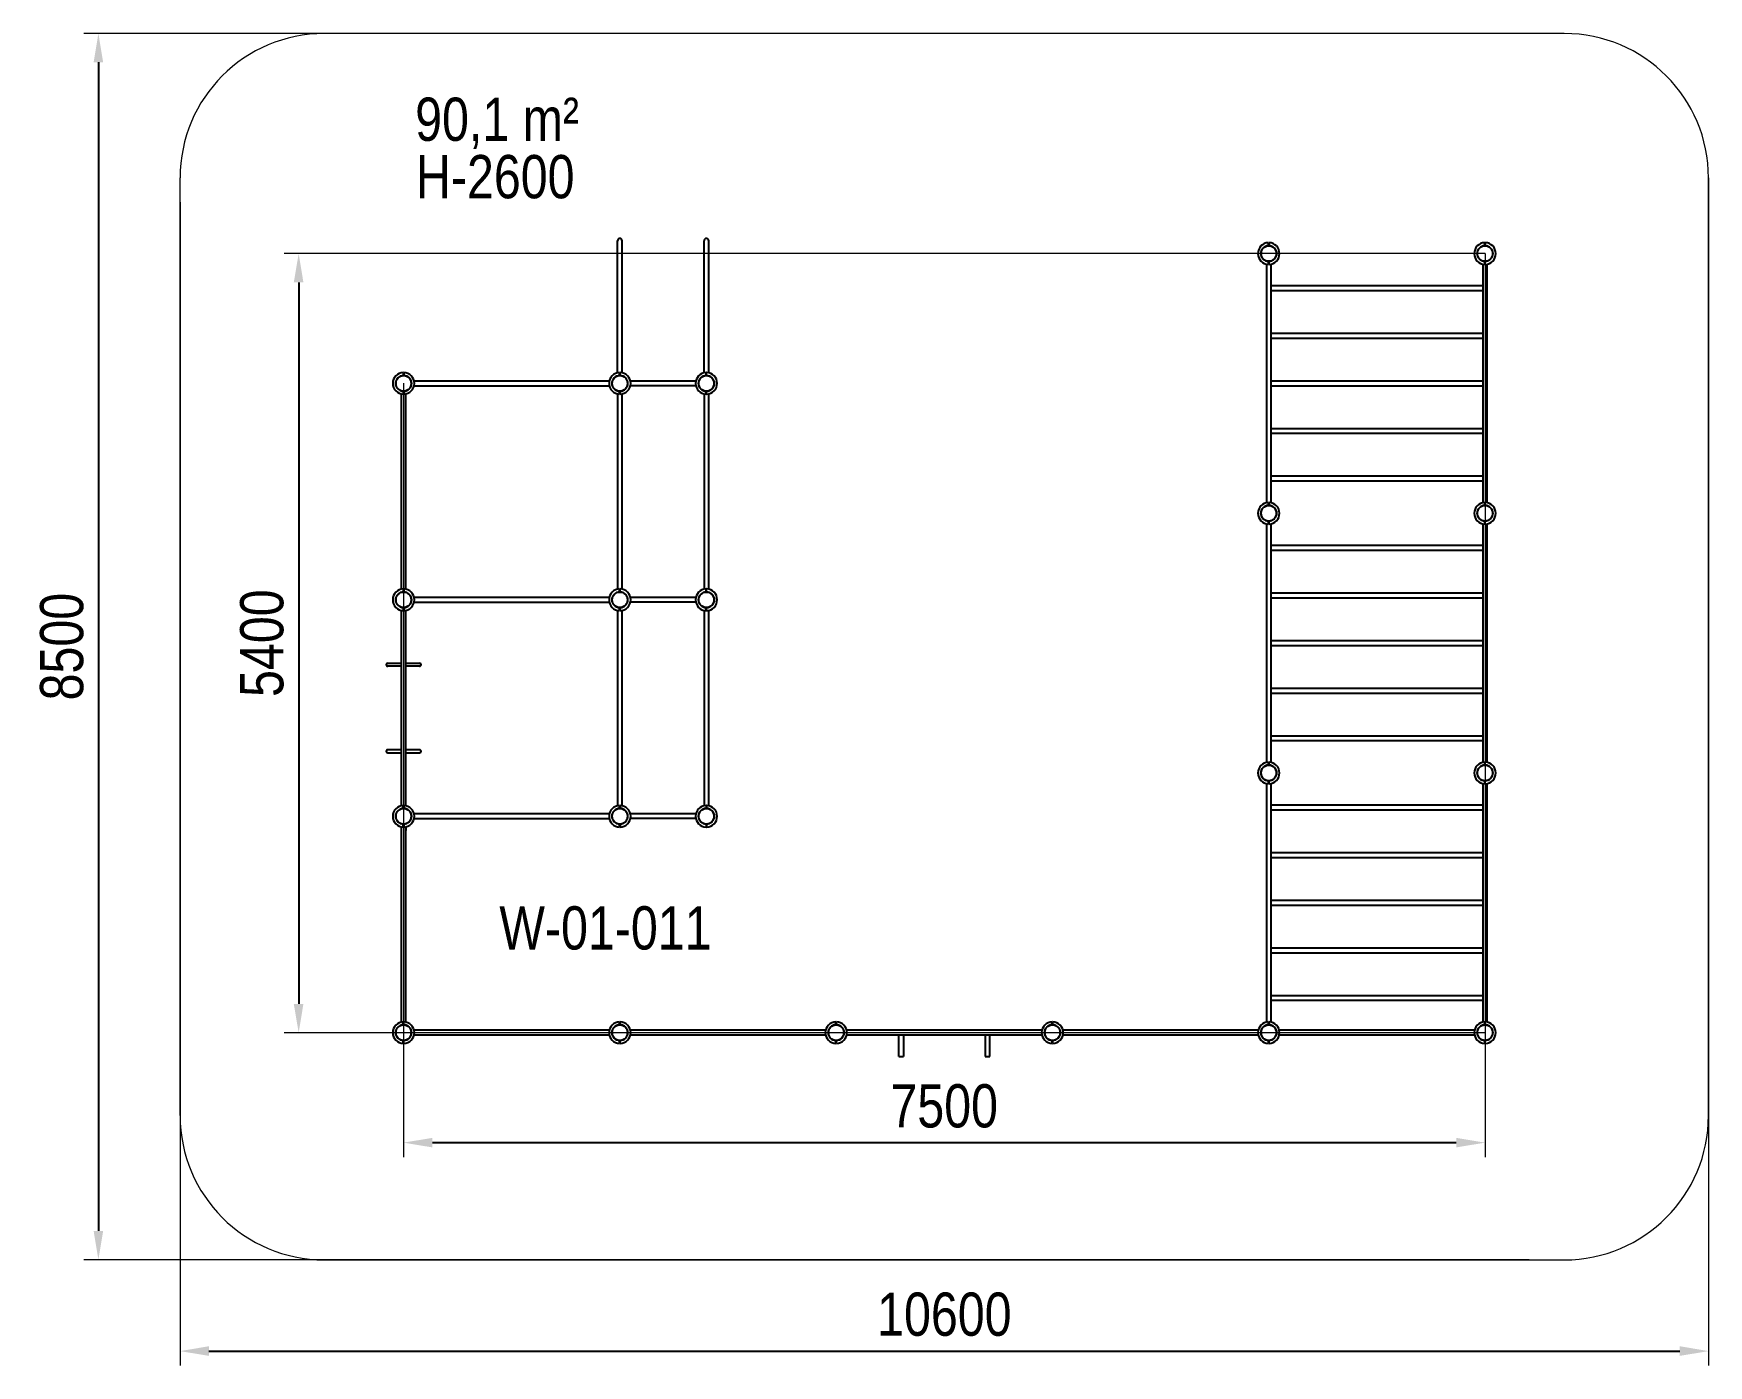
# Model space of a CAD drawing. Header units: millimetres. Extents: x -5631 to 5986, y -5254 to 3979.
import ezdxf

# ---------------------------------------------------------------- set-up
doc = ezdxf.new("R2010")
doc.units = ezdxf.units.MM
for name, color, linetype in [('DIKOM_АРТИКУЛ', 7, 'Continuous'), ('DIKOM_ЗОНА', 80, 'Continuous'), ('DIKOM_ОБЪЕКТ', 7, 'Continuous'), ('DIKOM_РАЗМЕР_ЗОНА', 7, 'Continuous'), ('DIKOM_РАЗМЕР_ОБЪЕКТА', 7, 'Continuous')]:
    doc.layers.add(name, color=color, linetype=linetype)
doc.styles.add('style1', font='arial.ttf', dxfattribs={"width": 0.8})
doc.dimstyles.new('1-50', dxfattribs={"dimtxt": 300, "dimasz": 200, "dimexe": 100, "dimexo": 0, "dimgap": 100, "dimtad": 1, "dimdec": 0, "dimtxsty": 'style1', "dimcen": 0, "dimclrd": 7, "dimclre": 7, "dimadec": 1, "dimazin": 2, "dimtfac": 1, "dimtdec": 0, "dimtmove": 0, "dimatfit": 3, "dimfxl": 0, "dimlwd": 25, "dimlwe": 18, "dimarcsym": 0})

# ---------------------------------------------------------------- blocks, each defined once
blk = doc.blocks.new('*D0')
at = {"layer": 'Defpoints', "color": 0, "transparency": 16777216}
for p in [(4436, 2453), (-3065, 1554), (4436, -3709)]:
    blk.add_point(p, dxfattribs=at)
at = {"layer": 'DIKOM_РАЗМЕР_ОБЪЕКТА', "color": 7, "lineweight": 18, "transparency": 16777216}
for p, q in [((4436, 2453), (4436, -3809)), ((-3065, 1554), (-3065, -3809))]:
    blk.add_line(p, q, dxfattribs=at)
at = {"layer": 'DIKOM_РАЗМЕР_ОБЪЕКТА', "color": 7, "lineweight": 25, "transparency": 16777216}
blk.add_line((-2865, -3709), (4236, -3709), dxfattribs=at)
at = {"layer": 'DIKOM_РАЗМЕР_ОБЪЕКТА', "color": 7, "transparency": 16777216}
for points in [[(-2865, -3676), (-2865, -3742), (-3065, -3709)], [(4236, -3676), (4236, -3742), (4436, -3709)]]:
    blk.add_solid(points, dxfattribs=at)
at = {"layer": 'DIKOM_РАЗМЕР_ОБЪЕКТА', "color": 0, "transparency": 16777216, "insert": (685, -3456), "char_height": 300, "attachment_point": 5, "style": 'style1'}
blk.add_mtext('7500', dxfattribs=at)
blk = doc.blocks.new('*D1')
at = {"layer": 'Defpoints', "color": 0, "transparency": 16777216}
for p in [(5986, 2979), (-4614, 2810), (5986, -5154)]:
    blk.add_point(p, dxfattribs=at)
at = {"layer": 'DIKOM_РАЗМЕР_ЗОНА', "color": 7, "lineweight": 18, "transparency": 16777216}
for p, q in [((5986, 2979), (5986, -5254)), ((-4614, 2810), (-4614, -5254))]:
    blk.add_line(p, q, dxfattribs=at)
at = {"layer": 'DIKOM_РАЗМЕР_ЗОНА', "color": 7, "lineweight": 25, "transparency": 16777216}
blk.add_line((-4414, -5154), (5786, -5154), dxfattribs=at)
at = {"layer": 'DIKOM_РАЗМЕР_ЗОНА', "color": 7, "transparency": 16777216}
for points in [[(-4414, -5120), (-4414, -5187), (-4614, -5154)], [(5786, -5120), (5786, -5187), (5986, -5154)]]:
    blk.add_solid(points, dxfattribs=at)
at = {"layer": 'DIKOM_РАЗМЕР_ЗОНА', "color": 0, "transparency": 16777216, "insert": (686, -4900), "char_height": 300, "attachment_point": 5, "style": 'style1'}
blk.add_mtext('10600', dxfattribs=at)
blk = doc.blocks.new('*D2')
at = {"layer": 'Defpoints', "color": 0, "transparency": 16777216}
for p in [(4436, 2453), (-3792, -2947), (4436, -2947)]:
    blk.add_point(p, dxfattribs=at)
at = {"layer": 'DIKOM_РАЗМЕР_ОБЪЕКТА', "color": 7, "lineweight": 18, "transparency": 16777216}
for p, q in [((4436, 2453), (-3892, 2453)), ((4436, -2947), (-3892, -2947))]:
    blk.add_line(p, q, dxfattribs=at)
at = {"layer": 'DIKOM_РАЗМЕР_ОБЪЕКТА', "color": 7, "lineweight": 25, "transparency": 16777216}
blk.add_line((-3792, 2253), (-3792, -2747), dxfattribs=at)
at = {"layer": 'DIKOM_РАЗМЕР_ОБЪЕКТА', "color": 7, "transparency": 16777216}
for points in [[(-3826, 2253), (-3759, 2253), (-3792, 2453)], [(-3826, -2747), (-3759, -2747), (-3792, -2947)]]:
    blk.add_solid(points, dxfattribs=at)
at = {"layer": 'DIKOM_РАЗМЕР_ОБЪЕКТА', "color": 0, "transparency": 16777216, "insert": (-4046, -247), "char_height": 300, "attachment_point": 5, "rotation": 90, "style": 'style1'}
blk.add_mtext('5400', dxfattribs=at)
blk = doc.blocks.new('*D3')
at = {"layer": 'Defpoints', "color": 0, "transparency": 16777216}
for p in [(4319, 3979), (-5181, -4521), (4741, -4521)]:
    blk.add_point(p, dxfattribs=at)
at = {"layer": 'DIKOM_РАЗМЕР_ЗОНА', "color": 7, "lineweight": 18, "transparency": 16777216}
for p, q in [((4319, 3979), (-5281, 3979)), ((4741, -4521), (-5281, -4521))]:
    blk.add_line(p, q, dxfattribs=at)
at = {"layer": 'DIKOM_РАЗМЕР_ЗОНА', "color": 7, "lineweight": 25, "transparency": 16777216}
blk.add_line((-5181, 3779), (-5181, -4321), dxfattribs=at)
at = {"layer": 'DIKOM_РАЗМЕР_ЗОНА', "color": 7, "transparency": 16777216}
for points in [[(-5214, 3779), (-5148, 3779), (-5181, 3979)], [(-5214, -4321), (-5148, -4321), (-5181, -4521)]]:
    blk.add_solid(points, dxfattribs=at)
at = {"layer": 'DIKOM_РАЗМЕР_ЗОНА', "color": 0, "transparency": 16777216, "insert": (-5434, -271), "char_height": 300, "attachment_point": 5, "rotation": 90, "style": 'style1'}
blk.add_mtext('8500', dxfattribs=at)

msp = doc.modelspace()

# ---------------------------------------------------------------- linework, layer by layer
at = {"layer": 'DIKOM_ЗОНА', "color": 3, "lineweight": 15}
for p, q in [((4985.5, 3978.5), (-3614.5, 3978.5)), ((-4614.5, -3521.5), (-4614.5, 2978.5)), ((5985.5, -3521.5), (5985.5, 2978.5)), ((-3614.5, -4521.5), (4985.5, -4521.5))]:
    msp.add_line(p, q, dxfattribs=at)
for centre, start, end in [((-3614.5, 2978.5), 90, 180), ((4985.5, 2978.5), 0, 90), ((-3614.5, -3521.5), 180, 270), ((4985.5, -3521.5), 270, 0)]:
    msp.add_arc(centre, 1000, start, end, dxfattribs=at)
at = {"layer": 'DIKOM_ОБЪЕКТ'}
for p, q in [((-1580.5, 1626.8), (-1580.5, 2542.5)), ((-1548.5, 1626.8), (-1548.5, 2542.5)), ((-980.5, 1626.8), (-980.5, 2542.5)), ((-948.5, 1626.8), (-948.5, 2542.5)), ((2933.5, 2508), (2933.5, 2528.5)), ((2937.5, 2508), (2937.5, 2528.5)), ((4433.5, 2508), (4433.5, 2528.5)), ((4437.5, 2508), (4437.5, 2528.5)), ((-1580.5, 1626.8), (-1580.5, 2426.5)), ((-1548.5, 1626.8), (-1548.5, 2426.5)), ((-980.5, 1626.8), (-980.5, 2426.5)), ((-948.5, 1626.8), (-948.5, 2426.5)), ((2919.5, 2380.2), (2919.5, 726.8)), ((2933.5, 2378.5), (2933.5, 2399)), ((2937.5, 2398.5), (2933.5, 2398.5)), ((2937.5, 2378.5), (2937.5, 2399)), ((2951.5, 726.8), (2951.5, 2380.2)), ((4419.5, 2380.2), (4419.5, 726.8)), ((4433.5, 2378.5), (4433.5, 2399)), ((4437.5, 2398.5), (4433.5, 2398.5)), ((4437.5, 2378.5), (4437.5, 2399)), ((4451.5, 726.8), (4451.5, 2380.2)), ((4419.5, 2229.5), (2951.5, 2229.5)), ((2951.5, 2197.5), (4419.5, 2197.5)), ((4419.5, 1899.5), (2951.5, 1899.5)), ((2951.5, 1867.5), (4419.5, 1867.5)), ((-3066.5, 1628.5), (-3066.5, 1608)), ((-3062.5, 1628.5), (-3062.5, 1608)), ((-1566.5, 1608), (-1566.5, 1628.5)), ((-1566.5, 1608), (-1566.5, 1628.5)), ((-1566.5, 1608), (-1566.5, 1628.5)), ((-1562.5, 1608), (-1562.5, 1628.5)), ((-1562.5, 1608), (-1562.5, 1628.5)), ((-1562.5, 1608), (-1562.5, 1628.5)), ((-966.5, 1608), (-966.5, 1628.5)), ((-966.5, 1608), (-966.5, 1628.5)), ((-966.5, 1608), (-966.5, 1628.5)), ((-962.5, 1608), (-962.5, 1628.5)), ((-962.5, 1608), (-962.5, 1628.5)), ((-962.5, 1608), (-962.5, 1628.5)), ((-3066.5, 1608.5), (-3062.5, 1608.5)), ((-1637.8, 1569.5), (-2991.2, 1569.5)), ((-2991.2, 1537.5), (-1637.8, 1537.5)), ((-1039.5, 1569.5), (-1489.5, 1569.5)), ((-1039.5, 1537.5), (-1489.5, 1537.5)), ((4419.5, 1569.5), (2951.5, 1569.5)), ((2951.5, 1537.5), (4419.5, 1537.5)), ((-3080.5, 1480.2), (-3080.5, 126.8)), ((-3066.5, 1499), (-3066.5, 1478.5)), ((-3066.5, 1499), (-3066.5, 1478.5)), ((-3062.5, 1499), (-3062.5, 1478.5)), ((-3062.5, 1499), (-3062.5, 1478.5)), ((-3048.5, 126.8), (-3048.5, 1480.2)), ((-1580.5, 1480.2), (-1580.5, 126.8)), ((-1566.5, 1478.5), (-1566.5, 1499)), ((-1566.5, 1478.5), (-1566.5, 1499)), ((-1566.5, 1478.5), (-1566.5, 1499)), ((-1562.5, 1498.5), (-1566.5, 1498.5)), ((-1562.5, 1498.5), (-1566.5, 1498.5)), ((-1562.5, 1498.5), (-1566.5, 1498.5)), ((-1562.5, 1478.5), (-1562.5, 1499)), ((-1562.5, 1478.5), (-1562.5, 1499)), ((-1562.5, 1478.5), (-1562.5, 1499)), ((-1548.5, 126.8), (-1548.5, 1480.2)), ((-980.5, 1480.2), (-980.5, 126.8)), ((-966.5, 1478.5), (-966.5, 1499)), ((-966.5, 1478.5), (-966.5, 1499)), ((-966.5, 1478.5), (-966.5, 1499)), ((-962.5, 1498.5), (-966.5, 1498.5)), ((-962.5, 1498.5), (-966.5, 1498.5)), ((-962.5, 1498.5), (-966.5, 1498.5)), ((-962.5, 1478.5), (-962.5, 1499)), ((-962.5, 1478.5), (-962.5, 1499)), ((-962.5, 1478.5), (-962.5, 1499)), ((-948.5, 126.8), (-948.5, 1480.2)), ((4419.5, 1239.5), (2951.5, 1239.5)), ((2951.5, 1207.5), (4419.5, 1207.5)), ((4419.5, 909.5), (2951.5, 909.5)), ((2951.5, 877.5), (4419.5, 877.5)), ((2933.5, 708), (2933.5, 728.5)), ((2933.5, 708), (2933.5, 728.5)), ((2937.5, 708), (2937.5, 728.5)), ((2937.5, 708), (2937.5, 728.5)), ((4433.5, 708), (4433.5, 728.5)), ((4433.5, 708), (4433.5, 728.5)), ((4437.5, 708), (4437.5, 728.5)), ((4437.5, 708), (4437.5, 728.5)), ((2933.5, 578.5), (2933.5, 599)), ((2933.5, 578.5), (2933.5, 599)), ((2937.5, 598.5), (2933.5, 598.5)), ((2937.5, 598.5), (2933.5, 598.5)), ((2937.5, 578.5), (2937.5, 599)), ((2937.5, 578.5), (2937.5, 599)), ((4433.5, 578.5), (4433.5, 599)), ((4433.5, 578.5), (4433.5, 599)), ((4437.5, 598.5), (4433.5, 598.5)), ((4437.5, 598.5), (4433.5, 598.5)), ((4437.5, 578.5), (4437.5, 599)), ((4437.5, 578.5), (4437.5, 599)), ((2919.5, 580.2), (2919.5, -1073.2)), ((2951.5, -1073.2), (2951.5, 580.2)), ((4419.5, 580.2), (4419.5, -1073.2)), ((4451.5, -1073.2), (4451.5, 580.2)), ((4419.5, 429.5), (2951.5, 429.5)), ((2951.5, 397.5), (4419.5, 397.5)), ((-3066.5, 128.5), (-3066.5, 108)), ((-3062.5, 128.5), (-3062.5, 108)), ((-1566.5, 108), (-1566.5, 128.5)), ((-1566.5, 108), (-1566.5, 128.5)), ((-1566.5, 108), (-1566.5, 128.5)), ((-1562.5, 108), (-1562.5, 128.5)), ((-1562.5, 108), (-1562.5, 128.5)), ((-1562.5, 108), (-1562.5, 128.5)), ((-966.5, 108), (-966.5, 128.5)), ((-966.5, 108), (-966.5, 128.5)), ((-966.5, 108), (-966.5, 128.5)), ((-962.5, 108), (-962.5, 128.5)), ((-962.5, 108), (-962.5, 128.5)), ((-962.5, 108), (-962.5, 128.5)), ((-3066.5, 108.5), (-3062.5, 108.5)), ((-1637.8, 69.5), (-2991.2, 69.5)), ((-2991.2, 37.5), (-1637.8, 37.5)), ((-1039.5, 69.5), (-1489.5, 69.5)), ((-1039.5, 37.5), (-1489.5, 37.5)), ((4419.5, 99.5), (2951.5, 99.5)), ((2951.5, 67.5), (4419.5, 67.5)), ((-3080.5, -19.8), (-3080.5, -1373.2)), ((-3066.5, -1), (-3066.5, -21.5)), ((-3066.5, -1), (-3066.5, -21.5)), ((-3062.5, -1), (-3062.5, -21.5)), ((-3062.5, -1), (-3062.5, -21.5)), ((-3048.5, -1373.2), (-3048.5, -19.8)), ((-1580.5, -19.8), (-1580.5, -1373.2)), ((-1566.5, -21.5), (-1566.5, -1)), ((-1566.5, -21.5), (-1566.5, -1)), ((-1566.5, -21.5), (-1566.5, -1)), ((-1562.5, -1.5), (-1566.5, -1.5)), ((-1562.5, -1.5), (-1566.5, -1.5)), ((-1562.5, -1.5), (-1566.5, -1.5)), ((-1562.5, -21.5), (-1562.5, -1)), ((-1562.5, -21.5), (-1562.5, -1)), ((-1562.5, -21.5), (-1562.5, -1)), ((-1548.5, -1373.2), (-1548.5, -19.8)), ((-980.5, -19.8), (-980.5, -1373.2)), ((-966.5, -21.5), (-966.5, -1)), ((-966.5, -21.5), (-966.5, -1)), ((-966.5, -21.5), (-966.5, -1)), ((-962.5, -1.5), (-966.5, -1.5)), ((-962.5, -1.5), (-966.5, -1.5)), ((-962.5, -1.5), (-966.5, -1.5)), ((-962.5, -21.5), (-962.5, -1)), ((-962.5, -21.5), (-962.5, -1)), ((-962.5, -21.5), (-962.5, -1)), ((-948.5, -1373.2), (-948.5, -19.8)), ((4419.5, -230.5), (2951.5, -230.5)), ((2951.5, -262.5), (4419.5, -262.5)), ((-3174.5, -386), (-3080.5, -386)), ((-3080.5, -407), (-3174.5, -407)), ((-3048.5, -386), (-2954.5, -386)), ((-2954.5, -407), (-3048.5, -407)), ((4419.5, -560.5), (2951.5, -560.5)), ((2951.5, -592.5), (4419.5, -592.5)), ((4419.5, -890.5), (2951.5, -890.5)), ((2951.5, -922.5), (4419.5, -922.5)), ((-3080.5, -986), (-3174.5, -986)), ((-3174.5, -1007), (-3080.5, -1007)), ((-2954.5, -986), (-3048.5, -986)), ((-3048.5, -1007), (-2954.5, -1007)), ((2933.5, -1092), (2933.5, -1071.5)), ((2937.5, -1092), (2937.5, -1071.5)), ((4433.5, -1092), (4433.5, -1071.5)), ((4437.5, -1092), (4437.5, -1071.5)), ((2919.5, -1219.8), (2919.5, -2873.2)), ((2933.5, -1221.5), (2933.5, -1201)), ((2937.5, -1201.5), (2933.5, -1201.5)), ((2937.5, -1221.5), (2937.5, -1201)), ((2951.5, -2873.2), (2951.5, -1219.8)), ((4419.5, -1219.8), (4419.5, -2873.2)), ((4433.5, -1221.5), (4433.5, -1201)), ((4437.5, -1201.5), (4433.5, -1201.5)), ((4437.5, -1221.5), (4437.5, -1201)), ((4451.5, -2873.2), (4451.5, -1219.8)), ((-3066.5, -1371.5), (-3066.5, -1392)), ((-3066.5, -1371.5), (-3066.5, -1392)), ((-3066.5, -1392), (-3066.5, -1371.5)), ((-3066.5, -1392), (-3066.5, -1371.5)), ((-3066.5, -1392), (-3066.5, -1371.5)), ((-3066.5, -1391.5), (-3062.5, -1391.5)), ((-3066.5, -1391.5), (-3062.5, -1391.5)), ((-3062.5, -1371.5), (-3062.5, -1392)), ((-3062.5, -1371.5), (-3062.5, -1392)), ((-3062.5, -1392), (-3062.5, -1371.5)), ((-3062.5, -1392), (-3062.5, -1371.5)), ((-3062.5, -1392), (-3062.5, -1371.5)), ((-1566.5, -1392), (-1566.5, -1371.5)), ((-1566.5, -1392), (-1566.5, -1371.5)), ((-1566.5, -1371.5), (-1566.5, -1392)), ((-1566.5, -1391.5), (-1562.5, -1391.5)), ((-1562.5, -1392), (-1562.5, -1371.5)), ((-1562.5, -1392), (-1562.5, -1371.5)), ((-1562.5, -1371.5), (-1562.5, -1392)), ((-966.5, -1371.5), (-966.5, -1392)), ((-966.5, -1391.5), (-962.5, -1391.5)), ((-962.5, -1371.5), (-962.5, -1392)), ((4419.5, -1370.5), (2951.5, -1370.5)), ((-3066.5, -1501), (-3066.5, -1521.5)), ((-3066.5, -1521.5), (-3066.5, -1501)), ((-3066.5, -1521.5), (-3066.5, -1501)), ((-3066.5, -1521.5), (-3066.5, -1501)), ((-3062.5, -1501.5), (-3066.5, -1501.5)), ((-3062.5, -1501.5), (-3066.5, -1501.5)), ((-3062.5, -1501.5), (-3066.5, -1501.5)), ((-3062.5, -1501), (-3062.5, -1521.5)), ((-3062.5, -1521.5), (-3062.5, -1501)), ((-3062.5, -1521.5), (-3062.5, -1501)), ((-3062.5, -1521.5), (-3062.5, -1501)), ((-1637.8, -1430.5), (-2991.2, -1430.5)), ((-2991.2, -1462.5), (-1637.8, -1462.5)), ((-1566.5, -1521.5), (-1566.5, -1501)), ((-1566.5, -1521.5), (-1566.5, -1501)), ((-1566.5, -1501), (-1566.5, -1521.5)), ((-1562.5, -1501.5), (-1566.5, -1501.5)), ((-1562.5, -1501.5), (-1566.5, -1501.5)), ((-1562.5, -1521.5), (-1562.5, -1501)), ((-1562.5, -1521.5), (-1562.5, -1501)), ((-1562.5, -1501), (-1562.5, -1521.5)), ((-1039.5, -1430.5), (-1489.5, -1430.5)), ((-1039.5, -1462.5), (-1489.5, -1462.5)), ((-966.5, -1501), (-966.5, -1521.5)), ((-962.5, -1501), (-962.5, -1521.5)), ((2951.5, -1402.5), (4419.5, -1402.5)), ((-3080.5, -1519.8), (-3080.5, -1546.5)), ((-3080.5, -1519.8), (-3080.5, -2873.2)), ((-3048.5, -1519.8), (-3048.5, -1546.5)), ((-3048.5, -2873.2), (-3048.5, -1519.8)), ((4419.5, -1700.5), (2951.5, -1700.5)), ((2951.5, -1732.5), (4419.5, -1732.5)), ((4419.5, -2030.5), (2951.5, -2030.5)), ((2951.5, -2062.5), (4419.5, -2062.5)), ((4419.5, -2360.5), (2951.5, -2360.5)), ((2951.5, -2392.5), (4419.5, -2392.5)), ((4419.5, -2690.5), (2951.5, -2690.5)), ((2951.5, -2722.5), (4419.5, -2722.5)), ((-3066.5, -2892), (-3066.5, -2871.5)), ((-3066.5, -2892), (-3066.5, -2871.5)), ((-3062.5, -2892), (-3062.5, -2871.5)), ((-3062.5, -2892), (-3062.5, -2871.5)), ((-1566.5, -2892), (-1566.5, -2871.5)), ((-1566.5, -2892), (-1566.5, -2871.5)), ((-1562.5, -2892), (-1562.5, -2871.5)), ((-1562.5, -2892), (-1562.5, -2871.5)), ((-66.5, -2892), (-66.5, -2871.5)), ((-66.5, -2892), (-66.5, -2871.5)), ((-62.5, -2892), (-62.5, -2871.5)), ((-62.5, -2892), (-62.5, -2871.5)), ((1433.5, -2892), (1433.5, -2871.5)), ((1433.5, -2892), (1433.5, -2871.5)), ((1437.5, -2892), (1437.5, -2871.5)), ((1437.5, -2892), (1437.5, -2871.5)), ((2933.5, -2892), (2933.5, -2871.5)), ((2933.5, -2892), (2933.5, -2871.5)), ((2933.5, -2892), (2933.5, -2871.5)), ((2937.5, -2892), (2937.5, -2871.5)), ((2937.5, -2892), (2937.5, -2871.5)), ((2937.5, -2892), (2937.5, -2871.5)), ((4433.5, -2892), (4433.5, -2871.5)), ((4433.5, -2892), (4433.5, -2871.5)), ((4437.5, -2892), (4437.5, -2871.5)), ((4437.5, -2892), (4437.5, -2871.5)), ((-3066.5, -3021.5), (-3066.5, -3001)), ((-3066.5, -3021.5), (-3066.5, -3001)), ((-3062.5, -3001.5), (-3066.5, -3001.5)), ((-3062.5, -3001.5), (-3066.5, -3001.5)), ((-3062.5, -3021.5), (-3062.5, -3001)), ((-3062.5, -3021.5), (-3062.5, -3001)), ((-1637.8, -2930.5), (-2991.2, -2930.5)), ((-2991.2, -2962.5), (-1637.8, -2962.5)), ((-1566.5, -3021.5), (-1566.5, -3001)), ((-1566.5, -3021.5), (-1566.5, -3001)), ((-1562.5, -3001.5), (-1566.5, -3001.5)), ((-1562.5, -3001.5), (-1566.5, -3001.5)), ((-1562.5, -3021.5), (-1562.5, -3001)), ((-1562.5, -3021.5), (-1562.5, -3001)), ((-137.8, -2930.5), (-1491.2, -2930.5)), ((-1491.2, -2962.5), (-137.8, -2962.5)), ((-66.5, -3021.5), (-66.5, -3001)), ((-66.5, -3021.5), (-66.5, -3001)), ((-62.5, -3001.5), (-66.5, -3001.5)), ((-62.5, -3001.5), (-66.5, -3001.5)), ((-62.5, -3021.5), (-62.5, -3001)), ((-62.5, -3021.5), (-62.5, -3001)), ((1362.2, -2930.5), (8.8, -2930.5)), ((1362.2, -2930.5), (8.8, -2930.5)), ((8.8, -2962.5), (1362.2, -2962.5)), ((8.8, -2962.5), (1362.2, -2962.5)), ((369.5, -3112.5), (369.5, -2962.5)), ((401.5, -2962.5), (401.5, -3112.5)), ((969.5, -2962.5), (969.5, -3112.5)), ((1001.5, -3112.5), (1001.5, -2962.5)), ((1433.5, -3021.5), (1433.5, -3001)), ((1433.5, -3021.5), (1433.5, -3001)), ((1437.5, -3001.5), (1433.5, -3001.5)), ((1437.5, -3001.5), (1433.5, -3001.5)), ((1437.5, -3021.5), (1437.5, -3001)), ((1437.5, -3021.5), (1437.5, -3001)), ((2862.2, -2930.5), (1508.8, -2930.5)), ((1508.8, -2962.5), (2862.2, -2962.5)), ((2933.5, -3021.5), (2933.5, -3001)), ((2933.5, -3021.5), (2933.5, -3001)), ((2933.5, -3021.5), (2933.5, -3001)), ((2937.5, -3001.5), (2933.5, -3001.5)), ((2937.5, -3001.5), (2933.5, -3001.5)), ((2937.5, -3001.5), (2933.5, -3001.5)), ((2937.5, -3021.5), (2937.5, -3001)), ((2937.5, -3021.5), (2937.5, -3001)), ((2937.5, -3021.5), (2937.5, -3001)), ((4362.2, -2930.5), (3008.8, -2930.5)), ((3008.8, -2962.5), (4362.2, -2962.5)), ((4433.5, -3021.5), (4433.5, -3001)), ((4433.5, -3021.5), (4433.5, -3001)), ((4437.5, -3001.5), (4433.5, -3001.5)), ((4437.5, -3001.5), (4433.5, -3001.5)), ((4437.5, -3021.5), (4437.5, -3001)), ((4437.5, -3021.5), (4437.5, -3001)), ((369.5, -3112.5), (401.5, -3112.5)), ((969.5, -3112.5), (1001.5, -3112.5))]:
    msp.add_line(p, q, dxfattribs=at)
for centre in [(2935.5, 2453.5), (4435.5, 2453.5), (-3064.5, 1553.5), (-1564.5, 1553.5), (-1564.5, 1553.5), (-1564.5, 1553.5), (-964.5, 1553.5), (-964.5, 1553.5), (-964.5, 1553.5), (2935.5, 653.5), (2935.5, 653.5), (4435.5, 653.5), (4435.5, 653.5), (-3064.5, 53.5), (-1564.5, 53.5), (-1564.5, 53.5), (-1564.5, 53.5), (-964.5, 53.5), (-964.5, 53.5), (-964.5, 53.5), (2935.5, -1146.5), (4435.5, -1146.5), (-3064.5, -1446.5), (-3064.5, -1446.5), (-3064.5, -1446.5), (-1564.5, -1446.5), (-1564.5, -1446.5), (-1564.5, -1446.5), (-964.5, -1446.5), (-3064.5, -2946.5), (-3064.5, -2946.5), (-1564.5, -2946.5), (-1564.5, -2946.5), (-64.5, -2946.5), (-64.5, -2946.5), (1435.5, -2946.5), (1435.5, -2946.5), (2935.5, -2946.5), (2935.5, -2946.5), (2935.5, -2946.5), (4435.5, -2946.5), (4435.5, -2946.5)]:
    msp.add_circle(centre, 54, dxfattribs=at)
for centre, radius, start, end in [((-1564.5, 2542.5), 16, 0, 180), ((-964.5, 2542.5), 16, 0, 180), ((2935.5, 2453.5), 75, 91.52807, 268.47193), ((2935.5, 2453.5), 54.5, 92.10307, 267.89693), ((2935.5, 2453.5), 75, 271.52807, 88.47193), ((2935.5, 2453.5), 54.5, 272.10307, 87.89693), ((4435.5, 2453.5), 75, 91.52807, 268.47193), ((4435.5, 2453.5), 54.5, 92.10307, 267.89693), ((4435.5, 2453.5), 75, 271.52807, 88.47193), ((4435.5, 2453.5), 54.5, 272.10307, 87.89693), ((-3064.5, 1553.5), 75, 91.52807, 268.47193), ((-3064.5, 1553.5), 75, 271.52807, 88.47193), ((-1564.5, 1553.5), 75, 91.52807, 268.47193), ((-1564.5, 1553.5), 75, 91.52807, 268.47193), ((-1564.5, 1553.5), 75, 91.52807, 268.47193), ((-1564.5, 1553.5), 75, 271.52807, 88.47193), ((-1564.5, 1553.5), 75, 271.52807, 88.47193), ((-1564.5, 1553.5), 75, 271.52807, 88.47193), ((-964.5, 1553.5), 75, 91.52807, 268.47193), ((-964.5, 1553.5), 75, 91.52807, 268.47193), ((-964.5, 1553.5), 75, 91.52807, 268.47193), ((-964.5, 1553.5), 75, 271.52807, 88.47193), ((-964.5, 1553.5), 75, 271.52807, 88.47193), ((-964.5, 1553.5), 75, 271.52807, 88.47193), ((-3064.5, 1553.5), 54.5, 92.10307, 267.89693), ((-3064.5, 1553.5), 54.5, 272.10307, 87.89693), ((-1564.5, 1553.5), 54.5, 92.10307, 267.89693), ((-1564.5, 1553.5), 54.5, 92.10307, 267.89693), ((-1564.5, 1553.5), 54.5, 92.10307, 267.89693), ((-1564.5, 1553.5), 54.5, 272.10307, 87.89693), ((-1564.5, 1553.5), 54.5, 272.10307, 87.89693), ((-1564.5, 1553.5), 54.5, 272.10307, 87.89693), ((-964.5, 1553.5), 54.5, 92.10307, 267.89693), ((-964.5, 1553.5), 54.5, 92.10307, 267.89693), ((-964.5, 1553.5), 54.5, 92.10307, 267.89693), ((-964.5, 1553.5), 54.5, 272.10307, 87.89693), ((-964.5, 1553.5), 54.5, 272.10307, 87.89693), ((-964.5, 1553.5), 54.5, 272.10307, 87.89693), ((2935.5, 653.5), 75, 91.52807, 268.47193), ((2935.5, 653.5), 75, 91.52807, 268.47193), ((2935.5, 653.5), 54.5, 92.10307, 267.89693), ((2935.5, 653.5), 54.5, 92.10307, 267.89693), ((2935.5, 653.5), 75, 271.52807, 88.47193), ((2935.5, 653.5), 75, 271.52807, 88.47193), ((2935.5, 653.5), 54.5, 272.10307, 87.89693), ((2935.5, 653.5), 54.5, 272.10307, 87.89693), ((4435.5, 653.5), 75, 91.52807, 268.47193), ((4435.5, 653.5), 75, 91.52807, 268.47193), ((4435.5, 653.5), 54.5, 92.10307, 267.89693), ((4435.5, 653.5), 54.5, 92.10307, 267.89693), ((4435.5, 653.5), 75, 271.52807, 88.47193), ((4435.5, 653.5), 75, 271.52807, 88.47193), ((4435.5, 653.5), 54.5, 272.10307, 87.89693), ((4435.5, 653.5), 54.5, 272.10307, 87.89693), ((-3064.5, 53.5), 75, 91.52807, 268.47193), ((-3064.5, 53.5), 75, 271.52807, 88.47193), ((-1564.5, 53.5), 75, 91.52807, 268.47193), ((-1564.5, 53.5), 75, 91.52807, 268.47193), ((-1564.5, 53.5), 75, 91.52807, 268.47193), ((-1564.5, 53.5), 75, 271.52807, 88.47193), ((-1564.5, 53.5), 75, 271.52807, 88.47193), ((-1564.5, 53.5), 75, 271.52807, 88.47193), ((-964.5, 53.5), 75, 91.52807, 268.47193), ((-964.5, 53.5), 75, 91.52807, 268.47193), ((-964.5, 53.5), 75, 91.52807, 268.47193), ((-964.5, 53.5), 75, 271.52807, 88.47193), ((-964.5, 53.5), 75, 271.52807, 88.47193), ((-964.5, 53.5), 75, 271.52807, 88.47193), ((-3064.5, 53.5), 54.5, 92.10307, 267.89693), ((-3064.5, 53.5), 54.5, 272.10307, 87.89693), ((-1564.5, 53.5), 54.5, 92.10307, 267.89693), ((-1564.5, 53.5), 54.5, 92.10307, 267.89693), ((-1564.5, 53.5), 54.5, 92.10307, 267.89693), ((-1564.5, 53.5), 54.5, 272.10307, 87.89693), ((-1564.5, 53.5), 54.5, 272.10307, 87.89693), ((-1564.5, 53.5), 54.5, 272.10307, 87.89693), ((-964.5, 53.5), 54.5, 92.10307, 267.89693), ((-964.5, 53.5), 54.5, 92.10307, 267.89693), ((-964.5, 53.5), 54.5, 92.10307, 267.89693), ((-964.5, 53.5), 54.5, 272.10307, 87.89693), ((-964.5, 53.5), 54.5, 272.10307, 87.89693), ((-964.5, 53.5), 54.5, 272.10307, 87.89693), ((-3175, -396.5), 10.5, 87.27678, 272.72322), ((-2954, -396.5), 10.5, 267.27678, 92.72322), ((-3175, -996.5), 10.5, 87.27678, 272.72322), ((-2954, -996.5), 10.5, 267.27678, 92.72322), ((2935.5, -1146.5), 75, 91.52807, 268.47193), ((2935.5, -1146.5), 54.5, 92.10307, 267.89693), ((2935.5, -1146.5), 75, 271.52807, 88.47193), ((2935.5, -1146.5), 54.5, 272.10307, 87.89693), ((4435.5, -1146.5), 75, 91.52807, 268.47193), ((4435.5, -1146.5), 54.5, 92.10307, 267.89693), ((4435.5, -1146.5), 75, 271.52807, 88.47193), ((4435.5, -1146.5), 54.5, 272.10307, 87.89693), ((-3064.5, -1446.5), 75, 91.52807, 268.47193), ((-3064.5, -1446.5), 75, 91.52807, 268.47193), ((-3064.5, -1446.5), 75, 91.52807, 268.47193), ((-3064.5, -1446.5), 54.5, 92.10307, 267.89693), ((-3064.5, -1446.5), 54.5, 92.10307, 267.89693), ((-3064.5, -1446.5), 54.5, 92.10307, 267.89693), ((-3064.5, -1446.5), 75, 271.52807, 88.47193), ((-3064.5, -1446.5), 75, 271.52807, 88.47193), ((-3064.5, -1446.5), 75, 271.52807, 88.47193), ((-3064.5, -1446.5), 54.5, 272.10307, 87.89693), ((-3064.5, -1446.5), 54.5, 272.10307, 87.89693), ((-3064.5, -1446.5), 54.5, 272.10307, 87.89693), ((-1564.5, -1446.5), 75, 91.52807, 268.47193), ((-1564.5, -1446.5), 75, 91.52807, 268.47193), ((-1564.5, -1446.5), 75, 91.52807, 268.47193), ((-1564.5, -1446.5), 54.5, 92.10307, 267.89693), ((-1564.5, -1446.5), 54.5, 92.10307, 267.89693), ((-1564.5, -1446.5), 54.5, 92.10307, 267.89693), ((-1564.5, -1446.5), 75, 271.52807, 88.47193), ((-1564.5, -1446.5), 75, 271.52807, 88.47193), ((-1564.5, -1446.5), 75, 271.52807, 88.47193), ((-1564.5, -1446.5), 54.5, 272.10307, 87.89693), ((-1564.5, -1446.5), 54.5, 272.10307, 87.89693), ((-1564.5, -1446.5), 54.5, 272.10307, 87.89693), ((-964.5, -1446.5), 75, 91.52807, 268.47193), ((-964.5, -1446.5), 54.5, 92.10307, 267.89693), ((-964.5, -1446.5), 75, 271.52807, 88.47193), ((-964.5, -1446.5), 54.5, 272.10307, 87.89693), ((-3064.5, -2946.5), 75, 91.52807, 268.47193), ((-3064.5, -2946.5), 75, 91.52807, 268.47193), ((-3064.5, -2946.5), 54.5, 92.10307, 267.89693), ((-3064.5, -2946.5), 54.5, 92.10307, 267.89693), ((-3064.5, -2946.5), 75, 271.52807, 88.47193), ((-3064.5, -2946.5), 75, 271.52807, 88.47193), ((-3064.5, -2946.5), 54.5, 272.10307, 87.89693), ((-3064.5, -2946.5), 54.5, 272.10307, 87.89693), ((-1564.5, -2946.5), 75, 91.52807, 268.47193), ((-1564.5, -2946.5), 75, 91.52807, 268.47193), ((-1564.5, -2946.5), 54.5, 92.10307, 267.89693), ((-1564.5, -2946.5), 54.5, 92.10307, 267.89693), ((-1564.5, -2946.5), 75, 271.52807, 88.47193), ((-1564.5, -2946.5), 75, 271.52807, 88.47193), ((-1564.5, -2946.5), 54.5, 272.10307, 87.89693), ((-1564.5, -2946.5), 54.5, 272.10307, 87.89693), ((-64.5, -2946.5), 75, 91.52807, 268.47193), ((-64.5, -2946.5), 75, 91.52807, 268.47193), ((-64.5, -2946.5), 54.5, 92.10307, 267.89693), ((-64.5, -2946.5), 54.5, 92.10307, 267.89693), ((-64.5, -2946.5), 75, 271.52807, 88.47193), ((-64.5, -2946.5), 75, 271.52807, 88.47193), ((-64.5, -2946.5), 54.5, 272.10307, 87.89693), ((-64.5, -2946.5), 54.5, 272.10307, 87.89693), ((1435.5, -2946.5), 75, 91.52807, 268.47193), ((1435.5, -2946.5), 75, 91.52807, 268.47193), ((1435.5, -2946.5), 54.5, 92.10307, 267.89693), ((1435.5, -2946.5), 54.5, 92.10307, 267.89693), ((1435.5, -2946.5), 75, 271.52807, 88.47193), ((1435.5, -2946.5), 75, 271.52807, 88.47193), ((1435.5, -2946.5), 54.5, 272.10307, 87.89693), ((1435.5, -2946.5), 54.5, 272.10307, 87.89693), ((2935.5, -2946.5), 75, 91.52807, 268.47193), ((2935.5, -2946.5), 75, 91.52807, 268.47193), ((2935.5, -2946.5), 75, 91.52807, 268.47193), ((2935.5, -2946.5), 54.5, 92.10307, 267.89693), ((2935.5, -2946.5), 54.5, 92.10307, 267.89693), ((2935.5, -2946.5), 54.5, 92.10307, 267.89693), ((2935.5, -2946.5), 75, 271.52807, 88.47193), ((2935.5, -2946.5), 75, 271.52807, 88.47193), ((2935.5, -2946.5), 75, 271.52807, 88.47193), ((2935.5, -2946.5), 54.5, 272.10307, 87.89693), ((2935.5, -2946.5), 54.5, 272.10307, 87.89693), ((2935.5, -2946.5), 54.5, 272.10307, 87.89693), ((4435.5, -2946.5), 75, 91.52807, 268.47193), ((4435.5, -2946.5), 75, 91.52807, 268.47193), ((4435.5, -2946.5), 54.5, 92.10307, 267.89693), ((4435.5, -2946.5), 54.5, 92.10307, 267.89693), ((4435.5, -2946.5), 75, 271.52807, 88.47193), ((4435.5, -2946.5), 75, 271.52807, 88.47193), ((4435.5, -2946.5), 54.5, 272.10307, 87.89693), ((4435.5, -2946.5), 54.5, 272.10307, 87.89693)]:
    msp.add_arc(centre, radius, start, end, dxfattribs=at)

# ---------------------------------------------------------------- texts
at = {"layer": 'DIKOM_АРТИКУЛ', "color": 7, "linetype": 'Continuous', "lineweight": 15, "insert": (-2400.5, -2070.4), "char_height": 300, "attachment_point": 1, "style": 'style1'}
msp.add_mtext_dynamic_manual_height_columns('W-01-011', width=2314.7, gutter_width=20, heights=[0], dxfattribs=at)
at = {"layer": 'DIKOM_РАЗМЕР_ОБЪЕКТА', "insert": (-2984.1, 3534.5), "char_height": 300, "width": 2314.7, "attachment_point": 1, "style": 'style1'}
msp.add_mtext('90,1 m²', dxfattribs=at)
at = {"layer": 'DIKOM_РАЗМЕР_ОБЪЕКТА', "insert": (-2978.4, 3136.5), "char_height": 300, "attachment_point": 1, "style": 'style1'}
msp.add_mtext_dynamic_manual_height_columns('H-2600', width=2314.7, gutter_width=20, heights=[0], dxfattribs=at)

# ---------------------------------------------------------------- dimensions: what is measured, and where the dimension line sits
at = {"layer": 'DIKOM_РАЗМЕР_ЗОНА'}
dim = msp.add_linear_dim(base=(-5181, -4521.5), p1=(4318.9, 3978.5), p2=(4740.5, -4521.5), angle=90, dimstyle='1-50', dxfattribs=at)
dim.commit()
dim.dimension.update_dxf_attribs({"geometry": '*D3', "text_midpoint": (-5181, -271.5), "dimtype": 160})
dim = msp.add_linear_dim(base=(5985.5, -5153.5), p1=(-4614.5, 2809.5), p2=(5985.5, 2978.5), dimstyle='1-50', dxfattribs=at)
dim.commit()
dim.dimension.update_dxf_attribs({"geometry": '*D1', "text_midpoint": (685.5, -5153.5), "dimtype": 160})
at = {"layer": 'DIKOM_РАЗМЕР_ОБЪЕКТА'}
dim = msp.add_linear_dim(base=(-3792.5, -2946.5), p1=(4435.5, 2453.5), p2=(4435.5, -2946.5), angle=90, dimstyle='1-50', dxfattribs=at)
dim.commit()
dim.dimension.update_dxf_attribs({"geometry": '*D2', "text_midpoint": (-3792.5, -246.5), "dimtype": 160})
dim = msp.add_linear_dim(base=(4435.5, -3709), p1=(-3064.5, 1553.5), p2=(4435.5, 2453.5), dimstyle='1-50', dxfattribs=at)
dim.commit()
dim.dimension.update_dxf_attribs({"geometry": '*D0', "text_midpoint": (685.5, -3709), "dimtype": 160})

doc.saveas('drawing.dxf')
